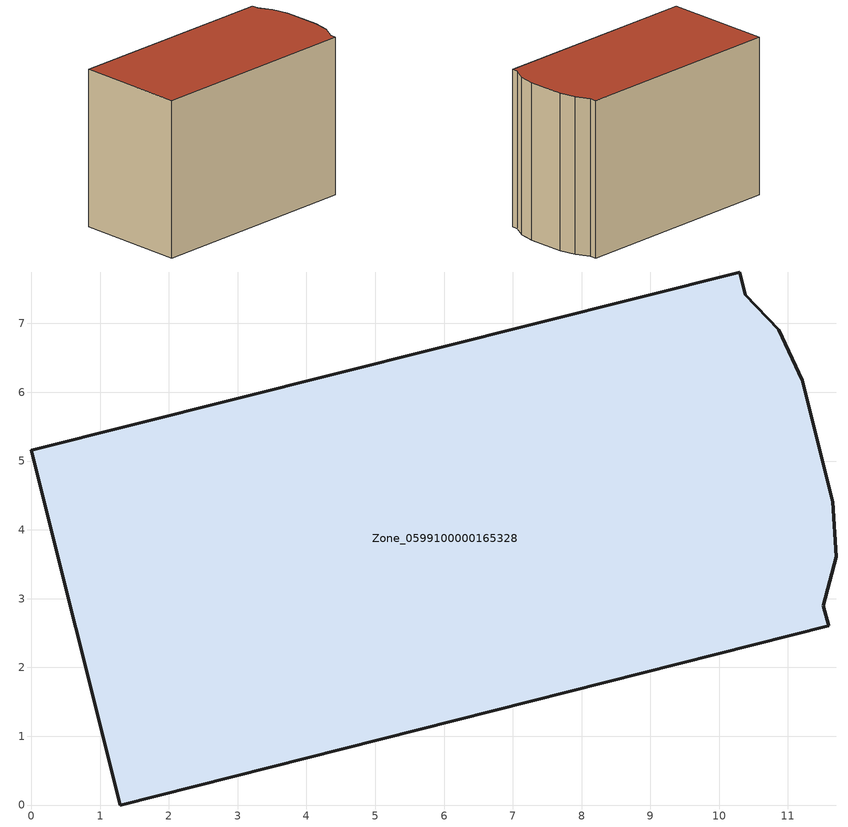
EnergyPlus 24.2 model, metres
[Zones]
Zone_0599100000165328
 floor ground (C_G): 0,5.16 10.3,7.75 10.38,7.42 10.87,6.91 11.21,6.17 11.65,4.41 11.7,3.61 11.52,2.9 11.59,2.61 1.29,0 z0
 wall outside (C_F): 1.29,0 11.59,2.61 11.52,2.9 11.7,3.61 11.65,4.41 11.21,6.17 10.87,6.91 10.38,7.42 10.3,7.75 0,5.16 1.29,0 z0:7.74
 roof outside (C_R): 10.3,7.75 0,5.16 1.29,0 11.59,2.61 11.52,2.9 11.7,3.61 11.65,4.41 11.21,6.17 10.87,6.91 10.38,7.42 z7.74
[BUILDING]
Pand.0599100000165328: North Axis=0; Terrain=City; Loads Convergence Tolerance Value=0.04; Temperature Convergence Tolerance Value=0.4; Solar Distribution=FullExterior; Maximum Number of Warmup Days=25; Minimum Number of Warmup Days=1
[Site:Location]
Rotterdam.The.Hague.AP_ZH_NLD Design_Conditions: Latitude=51.96; Longitude=4.45; Time Zone=1; Elevation=-4.5
[SITE:GROUNDTEMPERATURE:BUILDINGSURFACE]
18, 18, 18, 18, 18, 18, 18, 18, 18, 18, 18, 18
[MATERIAL] Thermal Absorptance=0.9; Solar Absorptance=0.7; Visible Absorptance=0.7
Name | Roughness | Thickness | Conductivity | Density | Specific Heat
G.TI.1975-1991 | MediumSmooth | 0.15 | 0.288461 | 540 | 1210
F.TI.1975-1991 | Rough | 0.3 | 0.230769 | 1920 | 840
R.TI.1975-1991 | MediumRough | 0.2 | 0.153846 | 1500 | 1000
[CONSTRUCTION]
C_G: G.TI.1975-1991
C_F: F.TI.1975-1991
C_R: R.TI.1975-1991
[ZONE]
Zone_0599100000165328: Type=1; Multiplier=1; Ceiling Height=Autocalculate; Volume=Autocalculate; Floor Area=autocalculate; Part of Total Floor Area=Yes
[ZONEINFILTRATION:DESIGNFLOWRATE]
Infil_Zone_0599100000165328: Zone or ZoneList or Space or SpaceList=Zone_0599100000165328; Schedule=AlwaysOn; Design Flow Rate Calculation Method=Flow/Area; Flow Rate per Floor Area=0.003; Constant Term Coefficient=1; Temperature Term Coefficient=0; Velocity Term Coefficient=0; Velocity Squared Term Coefficient=0
[HVACTEMPLATE:ZONE:IDEALLOADSAIRSYSTEM]
Zone_0599100000165328: Maximum Heating Supply Air Temperature=50; Minimum Cooling Supply Air Temperature=13; Maximum Heating Supply Air Humidity Ratio=0.0156; Minimum Cooling Supply Air Humidity Ratio=0.0077; Heating Limit=NoLimit; Cooling Limit=NoLimit; Dehumidification Control Type=ConstantSensibleHeatRatio; Cooling Sensible Heat Ratio=0.7; Dehumidification Setpoint=60; Humidification Control Type=None; Humidification Setpoint=30; Outdoor Air Method=None; Outdoor Air Flow Rate per Person=0.00944; Outdoor Air Flow Rate per Zone Floor Area=0; Outdoor Air Flow Rate per Zone=0; Demand Controlled Ventilation Type=None; Outdoor Air Economizer Type=NoEconomizer; Heat Recovery Type=None; Sensible Heat Recovery Effectiveness=0.7; Latent Heat Recovery Effectiveness=0.65
[ZONECONTROL:THERMOSTAT]
ThermostatControl_Zone_0599100000165328: Zone or ZoneList=Zone_0599100000165328; Control Type Schedule=DualSetpointControlType; Control 1=Thermostat_Zone_0599100000165328; Temperature Difference Between Cutout And Setpoint=0
[THERMOSTATSETPOINT:DUALSETPOINT]
Thermostat_Zone_0599100000165328: Heating Setpoint Temperature Schedule=HeatingSetpoint_Zone_0599100000165328; Cooling Setpoint Temperature Schedule=CoolingSetpoint_Zone_0599100000165328
[SCHEDULE:COMPACT]
HeatingSetpoint_Zone_0599100000165328: Through: 12/31, For: AllDays, Until: 24:00, 21
CoolingSetpoint_Zone_0599100000165328: Through: 12/31, For: AllDays, Until: 24:00, 24
DualSetpointControlType: Through: 12/31, For: AllDays, Until: 24:00, 4
AlwaysOn: Through: 12/31, For: AllDays, Until: 24:00, 1
